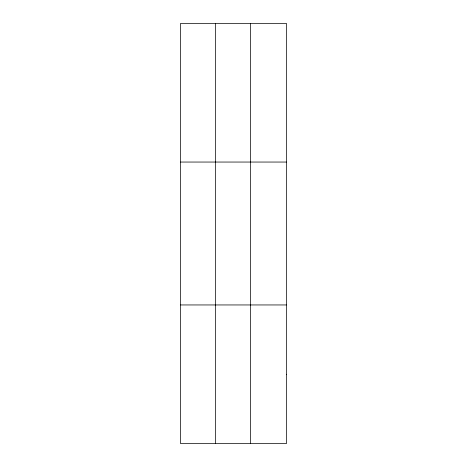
<?xml version="1.0" encoding="UTF-8"?>
<svg xmlns="http://www.w3.org/2000/svg" width="467" height="467" viewBox="0 0 467 467"><rect width="100%" height="100%" fill="white"/><g stroke="black" fill="none" stroke-linecap="round" stroke-linejoin="round"><path stroke-width="0.7" d="M215.52 443.65L215.52 23.35M250.423 443.65L250.423 23.35M180.612 162.049L286.388 162.049M180.612 304.951L286.388 304.951M286.388 374.3L286.388 443.65L180.612 443.65L180.612 23.35L286.388 23.35L286.388 374.3"/></g></svg>
